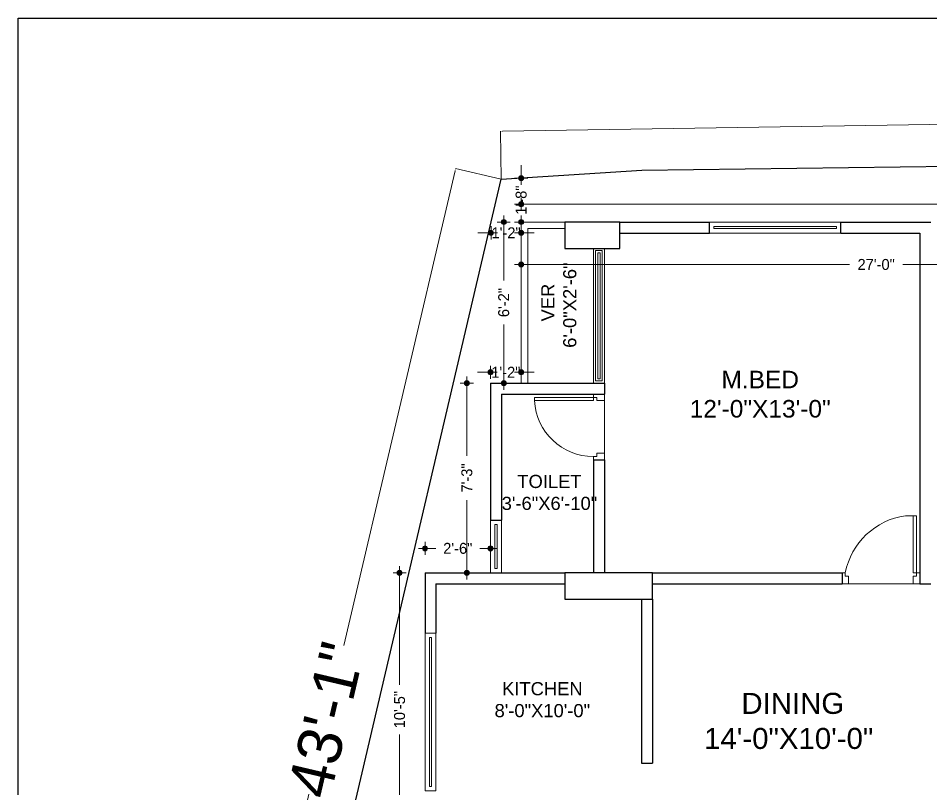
# Model space of a CAD drawing. Header units: feet. Extents: x 26 to 44756, y -209071 to 1253.
# Drawn here: x 4266.6 to 4683.2, y 701.4 to 1053 of the extents above; entities that cross this region are included whole.
import ezdxf

# ---------------------------------------------------------------- set-up
doc = ezdxf.new("R2010")
doc.units = ezdxf.units.FT
doc.header["$MEASUREMENT"] = 0
doc.layers.get('0').update_dxf_attribs({"lineweight": 0})
doc.layers.get('Defpoints').update_dxf_attribs({"lineweight": 15})
for name, color, linetype, lineweight in [('Arrow-Z', 222, 'Continuous', 0), ('Column_Zakirul', 10, 'Continuous', 30), ('DOOR', 13, 'Continuous', 20), ('VER', 30, 'Continuous', 15), ('wall', 250, 'Continuous', 0), ('WALL (I)', 7, 'Continuous', 0), ('WIN', 132, 'Continuous', 9)]:
    doc.layers.add(name, color=color, linetype=linetype, lineweight=lineweight)
doc.layers.add('Boundary Line', color=1, linetype='Continuous')
doc.styles.add('1-2', font='arial.ttf')
doc.styles.add('a', font='times.ttf', dxfattribs={"height": 1})
doc.styles.add('arial narrow', font='ARIALN.TTF')
doc.styles.add('DIM', font='arial.ttf', dxfattribs={"width": 0.9, "height": 7})
doc.dimstyles.new('New Dimnsion_Z', dxfattribs={"dimtxt": 5, "dimasz": 3, "dimexe": 0, "dimexo": 0, "dimgap": 0.5, "dimtad": 0, "dimdec": 0, "dimzin": 3, "dimdsep": 46, "dimlunit": 4, "dimtxsty": 'Standard', "dimblk": 'Arrow', "dimcen": 0, "dimse1": 1, "dimse2": 1, "dimclrd": 253, "dimclre": 253, "dimclrt": 142, "dimadec": 1, "dimazin": 1, "dimtfac": 1, "dimtdec": 0, "dimtix": 1, "dimtofl": 0, "dimtmove": 1, "dimatfit": 3, "dimldrblk": 'Arrow', "dimfxl": 3, "dimtolj": 1, "dimtzin": 0, "dimlwd": -1, "dimlwe": -1, "dimarcsym": 0})
doc.dimstyles.new('STANDARD$0', dxfattribs={"dimscale": 0, "dimtxt": 10, "dimasz": 8, "dimexe": 6, "dimexo": 8, "dimgap": 3, "dimtad": 1, "dimdec": 1, "dimzin": 3, "dimdsep": 46, "dimlunit": 4, "dimtxsty": 'DIM', "dimblk": 'DOTSMALL', "dimcen": 0, "dimclrd": 6, "dimclre": 6, "dimclrt": 256, "dimadec": 0, "dimazin": 0, "dimtfac": 1, "dimtdec": 1, "dimtofl": 0, "dimtmove": 2, "dimatfit": 1, "dimldrblk": 'DOTSMALL', "dimfxl": 1, "dimtolj": 1, "dimtzin": 0, "dimarcsym": 0})

# ---------------------------------------------------------------- blocks, each defined once
blk = doc.blocks.new('d 36')
at = {"layer": 'DOOR'}
for p, q in [((114513.84, 20341.86), (114508.84, 20341.86)), ((114512.34, 20315.79), (114512.34, 20341.86)), ((114513.84, 20315.79), (114513.84, 20341.86)), ((114479.84, 20315.79), (114481.34, 20315.79)), ((114512.34, 20315.79), (114513.84, 20315.79)), ((114515.34, 20315.79), (114513.84, 20315.79)), ((114479.84, 20310.79), (114482.84, 20310.79)), ((114481.34, 20314.29), (114482.84, 20314.29)), ((114482.84, 20310.79), (114512.34, 20310.79)), ((114513.84, 20314.29), (114512.34, 20314.29)), ((114515.34, 20310.79), (114512.34, 20310.79))]:
    blk.add_line(p, q, dxfattribs=at)
for points in [[(114481.34, 20314.29), (114481.34, 20315.79)], [(114513.84, 20314.29), (114513.84, 20315.79)], [(114482.84, 20310.79), (114482.84, 20314.29)], [(114512.34, 20310.79), (114512.34, 20314.29)]]:
    blk.add_lwpolyline(points, dxfattribs=at)
blk.add_arc((114513.35, 20309.56), 32.61, 97.9478, 168.9886, dxfattribs=at)
blk = doc.blocks.new('D2')
at = {"layer": 'DOOR', "linetype": 'ByBlock'}
for p, q in [((-5, 0), (-5, -1.5)), ((0, 0), (0, -3)), ((-3.5, -1.5), (-3.5, -3)), ((-31.96, -27), (-31.96, -28.5)), ((-5, -27), (-31.96, -27)), ((-5, -28.5), (-31.96, -28.5)), ((-5, -27), (-5, -28.5)), ((-5, -30), (-5, -28.5)), ((-3.5, -28.5), (-3.5, -27)), ((0, -30), (0, -27))]:
    blk.add_line(p, q, dxfattribs=at)
for points in [[(-3.5, -1.5), (-5, -1.5)], [(0, -3), (-3.5, -3)], [(-3.5, -28.5), (-5, -28.5)], [(0, -27), (-3.5, -27)]]:
    blk.add_lwpolyline(points, dxfattribs=at)
blk.add_arc((-5, -28.5), 27, 90, 176.8153, dxfattribs=at)
blk = doc.blocks.new('DOOOO')
at = {"layer": 'DOOR'}
blk.add_line((103921.78, 4820.01), (103945.78, 4820.01), dxfattribs=at)
at = {"layer": 'DOOR', "rotation": 270}
blk.add_blockref('D2', (103948.78, 4820.01), dxfattribs=at)
blk = doc.blocks.new('*D9')
at = {"layer": 'Defpoints', "color": 0, "ltscale": 2, "transparency": 16777216}
for p in [(5876, 1023.57), (5876.34, 1001.67, 821.93), (4487.05, 979.51, 821.93)]:
    blk.add_point(p, dxfattribs=at)
at = {"layer": 'wall', "color": 7, "ltscale": 2, "transparency": 16777216}
for p, q in [((5875, 1023.56), (5222.61, 1013.15)), ((5876.34, 1001.67), (5876, 1023.57)), ((4487.7, 1001.43), (5140.08, 1011.83)), ((4487.05, 979.51), (4486.7, 1001.41))]:
    blk.add_line(p, q, dxfattribs=at)
for points in [[(5874.99, 1023.73), (5875, 1023.39), (5876, 1023.57)], [(4487.7, 1001.59), (4487.71, 1001.26), (4486.7, 1001.41)]]:
    blk.add_solid(points, dxfattribs=at)
at = {"layer": 'wall', "color": 7, "ltscale": 2, "transparency": 16777216, "insert": (5181.35, 1012.49), "char_height": 20, "attachment_point": 5, "rotation": 0.914, "style": '1-2'}
blk.add_mtext('\\A1;115\'-9"', dxfattribs=at)
blk = doc.blocks.new('*D10')
at = {"layer": 'Defpoints', "color": 0, "ltscale": 2, "transparency": 16777216}
for p in [(4466.22, 984.39), (4487.05, 979.51, 821.93), (4369.02, 476.32, 803.19)]:
    blk.add_point(p, dxfattribs=at)
at = {"layer": 'wall', "color": 7, "ltscale": 2, "transparency": 16777216}
for p, q in [((4465.99, 983.42), (4415.16, 766.72)), ((4487.05, 979.51), (4466.22, 984.39)), ((4348.42, 482.18), (4399.25, 698.87)), ((4369.02, 476.32), (4348.19, 481.2))]:
    blk.add_line(p, q, dxfattribs=at)
for points in [[(4465.83, 983.46), (4466.16, 983.38), (4466.22, 984.39)], [(4348.26, 482.21), (4348.58, 482.14), (4348.19, 481.2)]]:
    blk.add_solid(points, dxfattribs=at)
at = {"layer": 'wall', "color": 7, "ltscale": 2, "transparency": 16777216, "insert": (4407.21, 732.8), "char_height": 20, "attachment_point": 5, "rotation": 76.799, "style": '1-2'}
blk.add_mtext('\\A1;43\'-1"', dxfattribs=at)
blk = doc.blocks.new('Arrow')
at = {"layer": 'Arrow-Z', "ltscale": 10}
h = blk.add_hatch(color=256, dxfattribs=at)
h.dxf.hatch_style = 1
edge = h.paths.add_edge_path()
edge.add_arc((0, 0), 0.377, 0, 360)
for p, q in [((1, 0), (-1, 0)), ((0, 1), (0, -1))]:
    blk.add_line(p, q, dxfattribs=at)
blk.add_circle((0, 0), 0.377, dxfattribs=at)
blk = doc.blocks.new('*D23')
at = {"color": 253, "transparency": 16777216}
for p, q in [((4496.17, 983.02), (4496.17, 986.02)), ((4496.17, 956.99), (4496.17, 953.99))]:
    blk.add_line(p, q, dxfattribs=at)
at = {"layer": 'Defpoints', "color": 0, "transparency": 16777216}
for p in [(4495.05, 980.02, 102.24), (4496.17, 980.02), (4496.17, 959.99, 821.93)]:
    blk.add_point(p, dxfattribs=at)
at = {"color": 253, "transparency": 16777216, "xscale": 3, "yscale": 3, "zscale": 3}
for p, rotation in [((4496.17, 980.02), 270), ((4496.17, 959.99), 90)]:
    blk.add_blockref('Arrow', p, dxfattribs=dict(at, rotation=rotation))
at = {"color": 142, "transparency": 16777216, "insert": (4496.17, 970.01), "char_height": 5, "attachment_point": 5, "rotation": 90}
blk.add_mtext('\\A1;1\'-8"', dxfattribs=at)
blk = doc.blocks.new('*D24')
at = {"color": 253, "transparency": 16777216}
for p, q in [((4479.41, 955.07), (4476.41, 955.07)), ((4499.17, 955.07), (4502.17, 955.07))]:
    blk.add_line(p, q, dxfattribs=at)
at = {"layer": 'Defpoints', "color": 0, "transparency": 16777216}
for p in [(4482.41, 959.69, 821.93), (4496.17, 959.99), (4482.41, 955.07)]:
    blk.add_point(p, dxfattribs=at)
at = {"color": 253, "transparency": 16777216, "xscale": 3, "yscale": 3, "zscale": 3}
blk.add_blockref('Arrow', (4482.41, 955.07), dxfattribs=at)
at = {"color": 253, "transparency": 16777216, "xscale": 3, "yscale": 3, "zscale": 3, "rotation": 180}
blk.add_blockref('Arrow', (4496.17, 955.07), dxfattribs=at)
at = {"color": 142, "transparency": 16777216, "insert": (4489.29, 955.07), "char_height": 5, "attachment_point": 5}
blk.add_mtext('\\A1;1\'-2"', dxfattribs=at)
blk = doc.blocks.new('*D32')
at = {"color": 253, "transparency": 16777216}
for p, q in [((4499.17, 968.1), (4806.09, 968.1)), ((5138.18, 968.1), (4831.26, 968.1))]:
    blk.add_line(p, q, dxfattribs=at)
at = {"layer": 'Defpoints', "color": 0, "transparency": 16777216}
for p in [(5141.18, 968.1), (4496.17, 959.99, 821.93), (5141.18, 959.99, 821.93)]:
    blk.add_point(p, dxfattribs=at)
at = {"color": 253, "transparency": 16777216, "xscale": 3, "yscale": 3, "zscale": 3, "rotation": 180}
blk.add_blockref('Arrow', (4496.17, 968.1), dxfattribs=at)
at = {"color": 253, "transparency": 16777216, "xscale": 3, "yscale": 3, "zscale": 3}
blk.add_blockref('Arrow', (5141.18, 968.1), dxfattribs=at)
at = {"color": 142, "transparency": 16777216, "insert": (4818.67, 968.1), "char_height": 5, "attachment_point": 5}
blk.add_mtext('\\A1;53\'-9"', dxfattribs=at)
blk = doc.blocks.new('*D33')
at = {"color": 253, "transparency": 16777216}
for p, q in [((4499.17, 940.6), (4646.1, 940.6)), ((4817.36, 940.6), (4670.43, 940.6))]:
    blk.add_line(p, q, dxfattribs=at)
at = {"layer": 'Defpoints', "color": 0, "transparency": 16777216}
for p in [(4496.17, 945.28, 821.93), (4820.36, 945.28, 821.93), (4820.36, 940.6)]:
    blk.add_point(p, dxfattribs=at)
at = {"color": 253, "transparency": 16777216, "xscale": 3, "yscale": 3, "zscale": 3, "rotation": 180}
blk.add_blockref('Arrow', (4496.17, 940.6), dxfattribs=at)
at = {"color": 253, "transparency": 16777216, "xscale": 3, "yscale": 3, "zscale": 3}
blk.add_blockref('Arrow', (4820.36, 940.6), dxfattribs=at)
at = {"color": 142, "transparency": 16777216, "insert": (4658.26, 940.6), "char_height": 5, "attachment_point": 5}
blk.add_mtext('\\A1;27\'-0"', dxfattribs=at)
blk = doc.blocks.new('*D77')
at = {"color": 253, "transparency": 16777216}
for p, q in [((4440.67, 796.9), (4440.67, 748.81)), ((4440.67, 678.05), (4440.67, 726.14))]:
    blk.add_line(p, q, dxfattribs=at)
at = {"layer": 'Defpoints', "color": 0, "transparency": 16777216}
for p in [(4440.67, 799.9), (4452.28, 799.9, 821.93), (4445.19, 675.05, 821.93)]:
    blk.add_point(p, dxfattribs=at)
at = {"color": 253, "transparency": 16777216, "xscale": 3, "yscale": 3, "zscale": 3}
for p, rotation in [((4440.67, 799.9), 90), ((4440.67, 675.05), 270)]:
    blk.add_blockref('Arrow', p, dxfattribs=dict(at, rotation=rotation))
at = {"color": 142, "transparency": 16777216, "insert": (4440.67, 737.47), "char_height": 5, "attachment_point": 5, "rotation": 90}
blk.add_mtext('\\A1;10\'-5"', dxfattribs=at)
blk = doc.blocks.new('*D78')
at = {"color": 253, "transparency": 16777216}
for p, q in [((4455.28, 811.04), (4457.15, 811.04)), ((4479.18, 811.04), (4477.31, 811.04))]:
    blk.add_line(p, q, dxfattribs=at)
at = {"layer": 'Defpoints', "color": 0, "transparency": 16777216}
for p in [(4482.18, 811.04), (4452.28, 799.9, 821.93), (4482.18, 799.9, 821.93)]:
    blk.add_point(p, dxfattribs=at)
at = {"color": 253, "transparency": 16777216, "xscale": 3, "yscale": 3, "zscale": 3, "rotation": 180}
blk.add_blockref('Arrow', (4452.28, 811.04), dxfattribs=at)
at = {"color": 253, "transparency": 16777216, "xscale": 3, "yscale": 3, "zscale": 3}
blk.add_blockref('Arrow', (4482.18, 811.04), dxfattribs=at)
at = {"color": 142, "transparency": 16777216, "insert": (4467.23, 811.04), "char_height": 5, "attachment_point": 5}
blk.add_mtext('\\A1;2\'-6"', dxfattribs=at)
blk = doc.blocks.new('*D79')
at = {"color": 253, "transparency": 16777216}
for p, q in [((4471.39, 883.49), (4471.39, 853.28)), ((4471.39, 802.9), (4471.39, 833.12))]:
    blk.add_line(p, q, dxfattribs=at)
at = {"layer": 'Defpoints', "color": 0, "transparency": 16777216}
for p in [(4482.18, 886.49, 821.93), (4471.39, 799.9), (4476.98, 799.9, 821.93)]:
    blk.add_point(p, dxfattribs=at)
at = {"color": 253, "transparency": 16777216, "xscale": 3, "yscale": 3, "zscale": 3}
for p, rotation in [((4471.39, 886.49), 90), ((4471.39, 799.9), 270)]:
    blk.add_blockref('Arrow', p, dxfattribs=dict(at, rotation=rotation))
at = {"color": 142, "transparency": 16777216, "insert": (4471.39, 843.2), "char_height": 5, "attachment_point": 5, "rotation": 90}
blk.add_mtext('\\A1;7\'-3"', dxfattribs=at)
blk = doc.blocks.new('*D80')
at = {"color": 253, "transparency": 16777216}
for p, q in [((4479.18, 891.43), (4476.18, 891.43)), ((4499.17, 891.43), (4502.17, 891.43))]:
    blk.add_line(p, q, dxfattribs=at)
at = {"layer": 'Defpoints', "color": 0, "transparency": 16777216}
for p in [(4496.17, 891.43), (4482.18, 886.49, 821.93), (4496.17, 886.49, 821.93)]:
    blk.add_point(p, dxfattribs=at)
at = {"color": 253, "transparency": 16777216, "xscale": 3, "yscale": 3, "zscale": 3}
blk.add_blockref('Arrow', (4482.18, 891.43), dxfattribs=at)
at = {"color": 253, "transparency": 16777216, "xscale": 3, "yscale": 3, "zscale": 3, "rotation": 180}
blk.add_blockref('Arrow', (4496.17, 891.43), dxfattribs=at)
at = {"color": 142, "transparency": 16777216, "insert": (4489.17, 891.43), "char_height": 5, "attachment_point": 5}
blk.add_mtext('\\A1;1\'-2"', dxfattribs=at)
blk = doc.blocks.new('*D81')
at = {"color": 253, "transparency": 16777216}
for p, q in [((4488.22, 956.99), (4488.22, 933.33)), ((4488.22, 889.49), (4488.22, 913.16))]:
    blk.add_line(p, q, dxfattribs=at)
at = {"layer": 'Defpoints', "color": 0, "transparency": 16777216}
for p in [(4488.22, 959.99), (4496.17, 959.99, 821.93), (4496.17, 886.49, 821.93)]:
    blk.add_point(p, dxfattribs=at)
at = {"color": 253, "transparency": 16777216, "xscale": 3, "yscale": 3, "zscale": 3}
for p, rotation in [((4488.22, 959.99), 90), ((4488.22, 886.49), 270)]:
    blk.add_blockref('Arrow', p, dxfattribs=dict(at, rotation=rotation))
at = {"color": 142, "transparency": 16777216, "insert": (4488.22, 923.24), "char_height": 5, "attachment_point": 5, "rotation": 90}
blk.add_mtext('\\A1;6\'-2"', dxfattribs=at)

msp = doc.modelspace()

# ---------------------------------------------------------------- linework, layer by layer
at = {"color": 7, "lineweight": 25, "ltscale": 2}
for p, q in [((4541.18, 959.99, 821.93), (4582.18, 959.99, 821.93)), ((4582.18, 954.99, 821.93), (4582.18, 959.99, 821.93)), ((4642.18, 959.99, 821.93), (4683.18, 959.99, 821.93)), ((4642.18, 954.99, 821.93), (4642.18, 959.99, 821.93)), ((4541.18, 954.99, 821.93), (4582.18, 954.99, 821.93)), ((4541.18, 954.99, 821.93), (4582.18, 954.99, 821.93)), ((4642.18, 954.99, 821.93), (4672.18, 954.99, 821.93)), ((4642.18, 954.99, 821.93), (4678.18, 954.99, 821.93)), ((4678.18, 954.99, 821.93), (4678.18, 794.9, 821.93)), ((4482.18, 886.49, 821.93), (4482.18, 823.9, 821.93)), ((4482.18, 886.49, 821.93), (4529.18, 886.49, 821.93)), ((4529.18, 886.49, 821.93), (4534.18, 886.49, 821.93)), ((4534.18, 886.49, 821.93), (4534.18, 881.49, 821.93)), ((4487.18, 881.49, 821.93), (4487.18, 823.9, 821.93)), ((4487.18, 881.49, 821.93), (4534.18, 881.49, 821.93)), ((4529.18, 851.49, 821.93), (4529.18, 799.9, 821.93)), ((4529.18, 851.49, 821.93), (4534.18, 851.49, 821.93)), ((4534.18, 851.49, 821.93), (4534.18, 799.9, 821.93)), ((4482.18, 823.9, 821.93), (4487.18, 823.9, 821.93)), ((4452.28, 799.9, 821.93), (4516.18, 799.9, 821.93)), ((4452.28, 799.9, 821.93), (4452.28, 772.36, 821.93)), ((4556.18, 799.9, 821.93), (4642.68, 799.9, 821.93)), ((4642.68, 799.9, 821.93), (4642.68, 794.9, 821.93)), ((4457.28, 794.9, 821.93), (4516.18, 794.9, 821.93)), ((4457.28, 794.9, 821.93), (4457.28, 772.36, 821.93)), ((4556.18, 794.9, 821.93), (4642.68, 794.9, 821.93)), ((4678.18, 794.9, 821.93), (4683.18, 794.9, 821.93)), ((4551.18, 787.9, 821.93), (4551.18, 713.05, 821.93)), ((4556.18, 787.9, 821.93), (4556.18, 713.05, 821.93)), ((4551.18, 713.05, 821.93), (4556.18, 713.05, 821.93))]:
    msp.add_line(p, q, dxfattribs=at)
msp.add_lwpolyline([(4266.55, 1052.99), (5917.26, 1052.99), (5917.26, 14.05), (4266.55, 14.05)], close=True, dxfattribs=at)
at = {"layer": 'Boundary Line'}
for p, q in [((4551.34, 983.64, 821.93), (5876.34, 1001.67, 821.93)), ((4487.05, 979.51), (4551.34, 983.64, 821.93)), ((4369.02, 476.32, 821.93), (4487.05, 979.51, 821.93))]:
    msp.add_line(p, q, dxfattribs=at)
at = {"layer": 'Column_Zakirul', "ltscale": 85, "elevation": 821.93}
msp.add_lwpolyline([(4516.18, 959.99), (4516.18, 947.99), (4541.18, 947.99), (4541.18, 959.99)], close=True, dxfattribs=at)
msp.add_lwpolyline([(4556.18, 787.9), (4556.18, 799.9), (4516.18, 799.9), (4516.18, 787.9), (4556.18, 787.9)], dxfattribs=at)
at = {"layer": 'VER', "ltscale": 85}
for p, q in [((4496.17, 959.99, 821.93), (4496.17, 886.49, 821.93)), ((4516.18, 959.99, 821.93), (4496.17, 959.99, 821.93)), ((4499.17, 956.99, 821.93), (4499.17, 886.49, 821.93)), ((4516.18, 956.99, 821.93), (4499.17, 956.99, 821.93))]:
    msp.add_line(p, q, dxfattribs=at)
at = {"layer": 'wall', "color": 5, "ltscale": 85, "elevation": 821.93}
for points in [[(4582.18, 954.99), (4642.18, 954.99), (4642.18, 959.99), (4582.18, 959.99)], [(4584.18, 956.99), (4640.18, 956.99), (4640.18, 957.99), (4584.18, 957.99)], [(4534.18, 947.99), (4529.18, 947.99), (4529.18, 886.49), (4534.18, 886.49)], [(4533.18, 946.99), (4530.18, 946.99), (4530.18, 887.49), (4533.18, 887.49)], [(4532.18, 945.99), (4531.18, 945.99), (4531.18, 888.49), (4532.18, 888.49)], [(4487.18, 823.9), (4482.18, 823.9), (4482.18, 799.9), (4487.18, 799.9)], [(4485.18, 821.9), (4484.18, 821.9), (4484.18, 801.9), (4485.18, 801.9)], [(4452.28, 772.36), (4457.28, 772.36), (4457.28, 700.36), (4452.28, 700.36)], [(4454.28, 770.36), (4455.28, 770.36), (4455.28, 702.36), (4454.28, 702.36)]]:
    msp.add_lwpolyline(points, close=True, dxfattribs=at)

# ---------------------------------------------------------------- block references
at = {"layer": 'wall', "color": 0, "xscale": -1, "rotation": 90}
msp.add_blockref('DOOOO', (9354.19, 104800.27, 821.93), dxfattribs=at)
at = {"layer": 'WIN', "color": 4}
msp.add_blockref('d 36', (-109837.16, -19515.89, 821.93), dxfattribs=at)

# ---------------------------------------------------------------- texts
at = {"layer": 'WALL (I)', "lineweight": 30, "insert": (4521.44, 922.07), "char_height": 6, "attachment_point": 8, "rotation": 90, "style": 'arial narrow'}
msp.add_mtext('{\\fArial|b0|i0|c0|p34; VER\\P6\'-0"X2\'-6"}', dxfattribs=at)
at = {"layer": 'WALL (I)', "lineweight": 30, "insert": (4605.32, 870.67), "char_height": 8, "attachment_point": 8, "style": 'a'}
msp.add_mtext('{\\fArial|b0|i0|c0|p34;M.BED\\P12\'-0"X13\'-0"}', dxfattribs=at)
at = {"layer": 'WALL (I)', "lineweight": 30, "char_height": 6, "width": 43.0809, "attachment_point": 8, "style": 'a'}
for s, insert in [('{\\fArial|b0|i0|c0|p34;TOILET\\P3\'-6"X6\'-10"}', (4509.09, 828.52)), ('{\\fArial|b0|i0|c0|p34;KITCHEN\\P8\'-0"X10\'-0"}', (4505.84, 733.93))]:
    msp.add_mtext(s, dxfattribs=dict(at, insert=insert))
at = {"layer": 'WALL (I)', "lineweight": 30, "insert": (4618.33, 732.25), "char_height": 9.6, "width": 228.5529, "attachment_point": 5, "rotation": 0.0073, "style": 'a'}
msp.add_mtext('{\\fArial|b0|i0|c0|p34; DINING\\P14\'-0"X10\'-0"}', dxfattribs=at)

# ---------------------------------------------------------------- dimensions: what is measured, and where the dimension line sits
at = {"color": 6}
for base, p1, p2, picture, middle in [((4496.17, 980.02), (4496.17, 959.99, 821.93), (4495.05, 980.02, 102.24), '*D23', (4496.17, 970.01)), ((4488.21915112, 959.99493235), (4496.1682019, 886.49493235, 821.92913386), (4496.1682019, 959.99493235, 821.92913386), '*D81', (4488.21915112, 923.24493235)), ((4471.39, 799.9), (4482.18, 886.49, 821.93), (4476.98, 799.9, 821.93), '*D79', (4471.39, 843.2)), ((4440.67, 799.9), (4445.19, 675.05, 821.93), (4452.28, 799.9, 821.93), '*D77', (4440.67, 737.47))]:
    dim = msp.add_linear_dim(base=base, p1=p1, p2=p2, angle=90, dimstyle='New Dimnsion_Z', dxfattribs=at)
    dim.commit()
    dim.dimension.update_dxf_attribs({"geometry": picture, "text_midpoint": middle})
for base, p1, p2, picture, middle in [((5141.18, 968.1), (4496.17, 959.99, 821.93), (5141.18, 959.99, 821.93), '*D32', (4818.67, 968.1)), ((4482.41, 955.07), (4496.17, 959.99), (4482.41, 959.69, 821.93), '*D24', (4489.29, 955.07)), ((4820.36, 940.6), (4496.17, 945.28, 821.93), (4820.36, 945.28, 821.93), '*D33', (4658.26, 940.6)), ((4496.17, 891.43), (4482.18, 886.49, 821.93), (4496.17, 886.49, 821.93), '*D80', (4489.17, 891.43)), ((4482.18, 811.04), (4452.28, 799.9, 821.93), (4482.18, 799.9, 821.93), '*D78', (4467.23, 811.04))]:
    dim = msp.add_linear_dim(base=base, p1=p1, p2=p2, dimstyle='New Dimnsion_Z', dxfattribs=at)
    dim.commit()
    dim.dimension.update_dxf_attribs({"geometry": picture, "text_midpoint": middle})
at = {"layer": 'wall', "color": 0, "lineweight": 25, "ltscale": 2}
for p1, p2, distance, picture, middle in [((4487.05, 979.51, 821.93), (5876.34, 1001.67, 821.93), 21.91, '*D9', (5181.35, 1012.49)), ((4369.02, 476.32, 803.19), (4487.05, 979.51, 821.93), 21.4, '*D10', (4407.21, 732.8))]:
    dim = msp.add_aligned_dim(p1=p1, p2=p2, distance=distance, dimstyle='STANDARD$0', override={"dimscale": 1, "dimtxt": 20, "dimasz": 1, "dimexe": 0, "dimexo": 0, "dimgap": 0.09, "dimtad": 0, "dimdec": 0, "dimtxsty": '1-2', "dimclrd": 7, "dimclre": 7, "dimclrt": 7, "dimtdec": 0, "dimatfit": 3, "dimlwd": 15, "dimlwe": 15}, dxfattribs=at)
    dim.commit()
    dim.dimension.update_dxf_attribs({"geometry": picture, "text_midpoint": middle})

doc.saveas('drawing.dxf')
